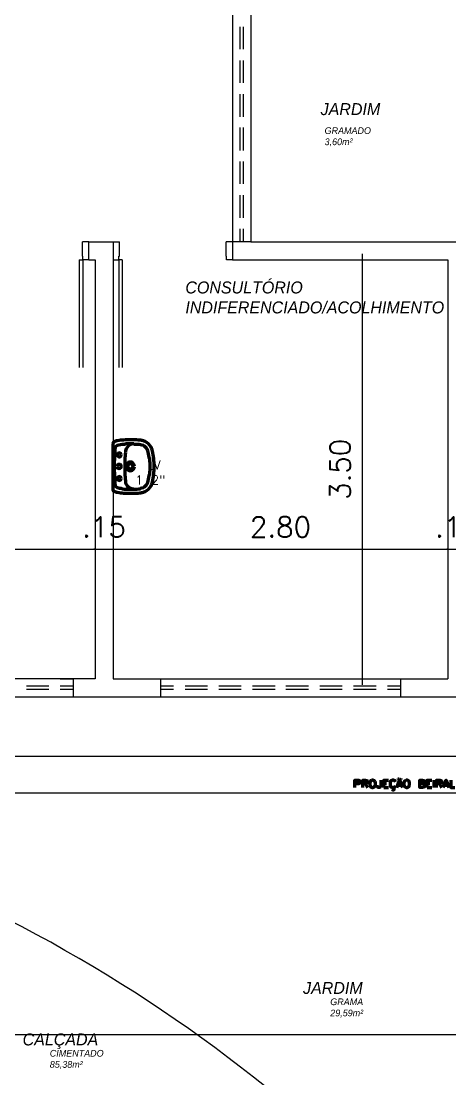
# Model space of a CAD drawing. Header units: millimetres. Extents: x 2273 to 2522, y 1034 to 1187.
# Drawn here: x 2494.11 to 2497.69, y 1101.79 to 1110.62 of the extents above; entities that cross this region are included whole.
import ezdxf

# ---------------------------------------------------------------- set-up
doc = ezdxf.new("R2010")
doc.units = ezdxf.units.MM
doc.linetypes.add('DASHEDX2', pattern=[38.1, 25.4, -12.7])
doc.layers.add('COTA', color=8, linetype='Continuous')
doc.layers.add('LAYER8', color=8, linetype='Continuous')
doc.layers.add('PAREDES', color=4, linetype='Continuous', lineweight=100)
doc.styles.add('Romans', font='romans.shx')
doc.styles.get("Standard").update_dxf_attribs({"font": 'arial.ttf'})
doc.dimstyles.new('COTA50', dxfattribs={"dimtxt": 0.17, "dimasz": 0.01, "dimexe": 0.05, "dimexo": 0.95, "dimgap": 0.1, "dimtad": 1, "dimzin": 4, "dimdsep": 46, "dimtxsty": 'Romans', "dimblk": 'ARCHTICK', "dimcen": -0.3, "dimdle": 0.05, "dimse1": 1, "dimse2": 1, "dimclrd": 2, "dimclre": 3, "dimclrt": 3, "dimadec": 0, "dimazin": 0, "dimtfac": 1, "dimtix": 1, "dimtmove": 2, "dimatfit": 1, "dimldrblk": 'USERTICK', "dimfxl": 0.05, "dimtolj": 1, "dimtzin": 4, "dimlwd": -1, "dimarcsym": 0})

# ---------------------------------------------------------------- blocks, each defined once
blk = doc.blocks.new('PUY')
at = {"layer": 'PAREDES', "color": 0, "linetype": 'Continuous'}
for points in [[(82.5328, 151.6186), (82.524, 151.6157), (82.5152, 151.6098), (82.5093, 151.6039), (82.5064, 151.598)], [(82.7446, 151.6275), (82.7328, 151.6275), (82.7181, 151.6275), (82.7064, 151.6304), (82.6917, 151.6304), (82.6799, 151.6304), (82.6652, 151.6304), (82.6534, 151.6304), (82.6387, 151.6304), (82.627, 151.6304), (82.6123, 151.6304), (82.5975, 151.6275), (82.5858, 151.6275), (82.5711, 151.6275), (82.5593, 151.6245), (82.5446, 151.6216), (82.5328, 151.6216)], [(82.8387, 151.5363), (82.8358, 151.5451), (82.8328, 151.5539), (82.8299, 151.5598), (82.827, 151.5686), (82.8152, 151.5833), (82.8064, 151.5951), (82.7917, 151.6069), (82.777, 151.6157), (82.7681, 151.6186), (82.7623, 151.6216), (82.7534, 151.6245), (82.7446, 151.6245)], [(82.5093, 151.2127), (82.5093, 151.4069), (82.5093, 151.598)], [(82.524, 151.551), (82.524, 151.5422), (82.524, 151.5333), (82.524, 151.5245), (82.5211, 151.5157), (82.5211, 151.5069), (82.5211, 151.498), (82.5211, 151.4892), (82.5211, 151.4804), (82.5211, 151.4716), (82.5211, 151.4627), (82.5181, 151.4539), (82.5181, 151.4451), (82.5181, 151.4363), (82.5181, 151.4245), (82.5181, 151.4157), (82.5181, 151.4069)], [(82.5564, 151.5863), (82.5446, 151.5833), (82.5328, 151.5745), (82.527, 151.5627), (82.524, 151.551)], [(82.577, 151.5039), (82.574, 151.5157), (82.5623, 151.5216), (82.5505, 151.5157), (82.5446, 151.5039), (82.5505, 151.4922), (82.5623, 151.4863), (82.574, 151.4922), (82.577, 151.5039)], [(82.6799, 151.5951), (82.6652, 151.5951), (82.6505, 151.5951), (82.6328, 151.5951), (82.6181, 151.5951), (82.6034, 151.5922), (82.5858, 151.5922), (82.5711, 151.5892), (82.5564, 151.5863)], [(82.6123, 151.5245), (82.6093, 151.5098), (82.6093, 151.4951), (82.6064, 151.4804), (82.6064, 151.4657), (82.6064, 151.451), (82.6064, 151.4363), (82.6064, 151.4216), (82.6064, 151.4069)], [(82.6358, 151.5775), (82.627, 151.5657), (82.6181, 151.5539), (82.6123, 151.5392), (82.6123, 151.5275)], [(82.6828, 151.5951), (82.6711, 151.5951), (82.6564, 151.5922), (82.6446, 151.5863), (82.6328, 151.5775)], [(82.7387, 151.5892), (82.727, 151.5922), (82.7123, 151.5922), (82.6975, 151.5922), (82.6828, 151.5922)], [(82.8034, 151.5275), (82.8005, 151.5392), (82.7946, 151.551), (82.7887, 151.5598), (82.7799, 151.5686), (82.7711, 151.5775), (82.7623, 151.5833), (82.7505, 151.5863), (82.7387, 151.5892)], [(82.8181, 151.4069), (82.8181, 151.4216), (82.8181, 151.4363), (82.8152, 151.451), (82.8152, 151.4686), (82.8123, 151.4833), (82.8093, 151.498), (82.8064, 151.5127), (82.8034, 151.5275)], [(82.8534, 151.4069), (82.8534, 151.4245), (82.8534, 151.4392), (82.8505, 151.4569), (82.8505, 151.4716), (82.8475, 151.4892), (82.8446, 151.5039), (82.8417, 151.5216), (82.8387, 151.5363)], [(82.577, 151.4069), (82.577, 151.4157), (82.5681, 151.4245), (82.5593, 151.4245), (82.5505, 151.4245), (82.5446, 151.4157), (82.5417, 151.4069)], [(82.6887, 151.4069), (82.6858, 151.4157), (82.6828, 151.4245), (82.677, 151.4333), (82.6711, 151.4392), (82.6623, 151.4422), (82.6534, 151.4422), (82.6446, 151.4422), (82.6358, 151.4392), (82.6299, 151.4333), (82.624, 151.4245), (82.6181, 151.4157), (82.6181, 151.4069)], [(82.677, 151.4069), (82.674, 151.4157), (82.6681, 151.4245), (82.6623, 151.4275), (82.6534, 151.4304), (82.6446, 151.4275), (82.6387, 151.4245), (82.6328, 151.4157), (82.6299, 151.4069)], [(82.5181, 151.4069), (82.5181, 151.398), (82.5181, 151.3892), (82.5181, 151.3804), (82.5181, 151.3716), (82.5181, 151.3627), (82.5211, 151.3539), (82.5211, 151.3451), (82.5211, 151.3363), (82.5211, 151.3275), (82.5211, 151.3186), (82.5211, 151.3069), (82.5211, 151.298), (82.524, 151.2892), (82.524, 151.2804), (82.524, 151.2716), (82.524, 151.2627)], [(82.5417, 151.4069), (82.5446, 151.398), (82.5505, 151.3922), (82.5593, 151.3892), (82.5681, 151.3922), (82.577, 151.398), (82.577, 151.4069)], [(82.6064, 151.4069), (82.6064, 151.3922), (82.6064, 151.3775), (82.6064, 151.3627), (82.6064, 151.348), (82.6064, 151.3333), (82.6093, 151.3186), (82.6093, 151.301), (82.6123, 151.2863)], [(82.6181, 151.4069), (82.6181, 151.398), (82.624, 151.3892), (82.6299, 151.3833), (82.6358, 151.3775), (82.6446, 151.3745), (82.6534, 151.3716), (82.6623, 151.3745), (82.6711, 151.3775), (82.677, 151.3833), (82.6828, 151.3892), (82.6858, 151.398), (82.6887, 151.4069)], [(82.6299, 151.4069), (82.6328, 151.398), (82.6387, 151.3922), (82.6446, 151.3863), (82.6534, 151.3863), (82.6623, 151.3863), (82.6681, 151.3922), (82.674, 151.398), (82.677, 151.4069)], [(82.8034, 151.2863), (82.8064, 151.301), (82.8093, 151.3157), (82.8123, 151.3304), (82.8152, 151.3451), (82.8152, 151.3598), (82.8181, 151.3775), (82.8181, 151.3922), (82.8181, 151.4069)], [(82.8387, 151.2775), (82.8417, 151.2922), (82.8446, 151.3098), (82.8475, 151.3245), (82.8505, 151.3422), (82.8505, 151.3569), (82.8534, 151.3745), (82.8534, 151.3892), (82.8534, 151.4069)], [(82.524, 151.2627), (82.527, 151.251), (82.5328, 151.2392), (82.5446, 151.2304), (82.5564, 151.2275)], [(82.577, 151.3069), (82.574, 151.3186), (82.5623, 151.3245), (82.5505, 151.3186), (82.5446, 151.3069), (82.5505, 151.2951), (82.5623, 151.2892), (82.574, 151.2951), (82.577, 151.3069)], [(82.6123, 151.2863), (82.6123, 151.2716), (82.6181, 151.2598), (82.627, 151.2451), (82.6358, 151.2363)], [(82.7387, 151.2245), (82.7505, 151.2275), (82.7623, 151.2304), (82.7711, 151.2363), (82.7799, 151.2451), (82.7887, 151.2539), (82.7946, 151.2627), (82.8005, 151.2745), (82.8034, 151.2863)], [(82.7446, 151.1892), (82.7534, 151.1892), (82.7623, 151.1922), (82.7681, 151.1951), (82.777, 151.198), (82.7917, 151.2069), (82.8064, 151.2186), (82.8152, 151.2304), (82.827, 151.2451), (82.8299, 151.2539), (82.8328, 151.2598), (82.8358, 151.2686), (82.8387, 151.2775)], [(82.5064, 151.2157), (82.5093, 151.2069), (82.5152, 151.201), (82.524, 151.198), (82.5328, 151.1951)], [(82.5328, 151.1922), (82.5446, 151.1922), (82.5593, 151.1892), (82.5711, 151.1863), (82.5858, 151.1863), (82.5975, 151.1833), (82.6123, 151.1833), (82.627, 151.1833), (82.6387, 151.1833), (82.6534, 151.1833), (82.6652, 151.1833), (82.6799, 151.1833), (82.6917, 151.1833), (82.7064, 151.1833), (82.7181, 151.1833), (82.7328, 151.1863), (82.7446, 151.1863)], [(82.5564, 151.2245), (82.574, 151.2245), (82.5887, 151.2216), (82.6034, 151.2186), (82.6211, 151.2186), (82.6358, 151.2186), (82.6505, 151.2186), (82.6681, 151.2186), (82.6828, 151.2186)], [(82.6358, 151.2363), (82.6446, 151.2304), (82.6564, 151.2245), (82.6711, 151.2216), (82.6828, 151.2216)], [(82.6828, 151.2186), (82.6975, 151.2186), (82.7093, 151.2186), (82.724, 151.2216), (82.7387, 151.2216)]]:
    blk.add_lwpolyline(points, dxfattribs=at)
blk = doc.blocks.new('IO')
at = {"layer": 'PAREDES', "color": 0, "linetype": 'Continuous'}
for points in [[(84.5299, 148.7245), (84.5299, 148.7863), (84.5593, 148.7863), (84.5652, 148.7833), (84.5711, 148.7804), (84.574, 148.7745), (84.574, 148.7657), (84.5711, 148.7598), (84.5652, 148.7569), (84.5593, 148.7539), (84.5299, 148.7539)], [(84.5946, 148.7245), (84.5946, 148.7863), (84.6181, 148.7863), (84.6299, 148.7833), (84.6328, 148.7804), (84.6358, 148.7745), (84.6358, 148.7686), (84.6328, 148.7627), (84.6299, 148.7598), (84.6181, 148.7569), (84.5946, 148.7569)], [(84.6711, 148.7863), (84.6652, 148.7833), (84.6593, 148.7775), (84.6564, 148.7716), (84.6534, 148.7627), (84.6534, 148.748), (84.6564, 148.7392), (84.6593, 148.7333), (84.6652, 148.7275), (84.6711, 148.7245), (84.6828, 148.7245), (84.6887, 148.7275), (84.6946, 148.7333), (84.6975, 148.7392), (84.7005, 148.748), (84.7005, 148.7627), (84.6975, 148.7716), (84.6946, 148.7775), (84.6887, 148.7833), (84.6828, 148.7863), (84.6711, 148.7863)], [(84.7475, 148.7863), (84.7475, 148.7392), (84.7417, 148.7304), (84.7417, 148.7275), (84.7328, 148.7245), (84.727, 148.7245), (84.7211, 148.7275), (84.7181, 148.7304), (84.7152, 148.7392), (84.7152, 148.7451)], [(84.7711, 148.7245), (84.7711, 148.7863), (84.8093, 148.7863)], [(84.8681, 148.7716), (84.8652, 148.7775), (84.8593, 148.7833), (84.8534, 148.7863), (84.8417, 148.7863), (84.8358, 148.7833), (84.8299, 148.7775), (84.824, 148.7716), (84.824, 148.7627), (84.824, 148.748), (84.824, 148.7392), (84.8299, 148.7333), (84.8358, 148.7275), (84.8417, 148.7245), (84.8534, 148.7245), (84.8593, 148.7275), (84.8652, 148.7333), (84.8681, 148.7392)], [(84.8799, 148.7245), (84.9034, 148.7863), (84.927, 148.7245)], [(84.8887, 148.7892), (84.8917, 148.7951)], [(84.8975, 148.7951), (84.8887, 148.7951)], [(84.9005, 148.7951), (84.9034, 148.7922)], [(84.9034, 148.7951), (84.9093, 148.7951)], [(84.9123, 148.7922), (84.9152, 148.801)], [(84.9564, 148.7863), (84.9534, 148.7833), (84.9446, 148.7775), (84.9417, 148.7716), (84.9387, 148.7627), (84.9387, 148.748), (84.9417, 148.7392), (84.9446, 148.7333), (84.9534, 148.7275), (84.9564, 148.7245), (84.9681, 148.7245), (84.974, 148.7275), (84.9828, 148.7333), (84.9828, 148.7392), (84.9858, 148.748), (84.9858, 148.7627), (84.9828, 148.7716), (84.9828, 148.7775), (84.974, 148.7833), (84.9681, 148.7863), (84.9564, 148.7863)], [(85.0946, 148.7569), (85.1064, 148.7539), (85.1093, 148.751), (85.1123, 148.7451), (85.1123, 148.7363), (85.1093, 148.7304), (85.1064, 148.7275), (85.0946, 148.7245), (85.0711, 148.7245), (85.0711, 148.7863), (85.0946, 148.7863), (85.1064, 148.7833), (85.1093, 148.7804), (85.1123, 148.7745), (85.1123, 148.7686), (85.1093, 148.7627), (85.1064, 148.7598), (85.0946, 148.7569), (85.0711, 148.7569)], [(85.1328, 148.7245), (85.1328, 148.7863), (85.1711, 148.7863)], [(85.1887, 148.7863), (85.1887, 148.7245)], [(85.2123, 148.7245), (85.2123, 148.7863), (85.2387, 148.7863), (85.2475, 148.7833), (85.2534, 148.7804), (85.2534, 148.7745), (85.2534, 148.7686), (85.2534, 148.7627), (85.2475, 148.7598), (85.2387, 148.7569), (85.2123, 148.7569)], [(85.2681, 148.7245), (85.2917, 148.7863), (85.3152, 148.7245)], [(85.3299, 148.7863), (85.3299, 148.7245), (85.3652, 148.7245)], [(84.6152, 148.7569), (84.6358, 148.7245)], [(84.7711, 148.7569), (84.7946, 148.7569)], [(84.7711, 148.7245), (84.8093, 148.7245)], [(84.8417, 148.7069), (84.8446, 148.7039), (84.8534, 148.7039), (84.8564, 148.7069), (84.8564, 148.7127), (84.8534, 148.7157), (84.8475, 148.7157), (84.8475, 148.7245)], [(84.8887, 148.7451), (84.9181, 148.7451)], [(85.1328, 148.7569), (85.1564, 148.7569)], [(85.1328, 148.7245), (85.1711, 148.7245)], [(85.2328, 148.7569), (85.2534, 148.7245)], [(85.277, 148.7451), (85.3064, 148.7451)]]:
    blk.add_lwpolyline(points, dxfattribs=at)
blk = doc.blocks.new('_ArchTick')
at = {"color": 0, "linetype": 'ByBlock', "const_width": 0.15}
blk.add_lwpolyline([(-0.5, -0.5), (0.5, 0.5)], dxfattribs=at)
blk = doc.blocks.new('*D123')
at = {"color": 2, "transparency": 16777216}
blk.add_line((2490.677, 1106.2121), (2494.7799, 1106.2121), dxfattribs=at)
at = {"layer": 'Defpoints', "color": 0, "transparency": 16777216}
for p in [(2494.7299, 1106.2121), (2490.727, 1105.9426), (2494.7299, 1105.8834)]:
    blk.add_point(p, dxfattribs=at)
at = {"color": 2, "transparency": 16777216, "xscale": 0.01, "yscale": 0.01, "zscale": 0.01, "rotation": 180}
blk.add_blockref('_ArchTick', (2490.727, 1106.2121), dxfattribs=at)
at = {"color": 2, "transparency": 16777216, "xscale": 0.01, "yscale": 0.01, "zscale": 0.01}
blk.add_blockref('_ArchTick', (2494.7299, 1106.2121), dxfattribs=at)
at = {"color": 3, "transparency": 16777216, "insert": (2492.7285, 1106.3971), "char_height": 0.17, "attachment_point": 5, "style": 'Romans'}
blk.add_mtext('\\A1;4.00', dxfattribs=at)
blk = doc.blocks.new('USERTICK')
at = {"layer": 'COTA', "color": 0}
for p, q in [((-1, 0), (1, 0)), ((0, 1), (0, -1))]:
    blk.add_line(p, q, dxfattribs=at)
blk.add_circle((0, 0), 0.25, dxfattribs=at)
blk = doc.blocks.new('*D124')
at = {"color": 2, "transparency": 16777216}
for p, q in [((2494.7299, 1106.2121), (2494.7199, 1106.2121)), ((2494.7299, 1106.2121), (2494.8799, 1106.2121)), ((2494.8799, 1106.2121), (2494.8899, 1106.2121))]:
    blk.add_line(p, q, dxfattribs=at)
at = {"layer": 'Defpoints', "color": 0, "transparency": 16777216}
for p in [(2494.8799, 1106.2121), (2494.7299, 1105.8834), (2494.8799, 1105.8625)]:
    blk.add_point(p, dxfattribs=at)
at = {"color": 2, "transparency": 16777216, "xscale": 0.01, "yscale": 0.01, "zscale": 0.01}
blk.add_blockref('_ArchTick', (2494.7299, 1106.2121), dxfattribs=at)
at = {"color": 2, "transparency": 16777216, "xscale": 0.01, "yscale": 0.01, "zscale": 0.01, "rotation": 180}
blk.add_blockref('_ArchTick', (2494.8799, 1106.2121), dxfattribs=at)
at = {"color": 3, "transparency": 16777216, "insert": (2494.8049, 1106.3971), "char_height": 0.17, "attachment_point": 5, "style": 'Romans'}
blk.add_mtext('\\A1;.15', dxfattribs=at)
blk = doc.blocks.new('*D125')
at = {"color": 2, "transparency": 16777216}
blk.add_line((2494.8299, 1106.2121), (2497.727, 1106.2121), dxfattribs=at)
at = {"layer": 'Defpoints', "color": 0, "transparency": 16777216}
for p in [(2497.677, 1106.2121), (2497.677, 1106.0879), (2494.8799, 1105.8625)]:
    blk.add_point(p, dxfattribs=at)
at = {"color": 2, "transparency": 16777216, "xscale": 0.01, "yscale": 0.01, "zscale": 0.01, "rotation": 180}
blk.add_blockref('_ArchTick', (2494.8799, 1106.2121), dxfattribs=at)
at = {"color": 2, "transparency": 16777216, "xscale": 0.01, "yscale": 0.01, "zscale": 0.01}
blk.add_blockref('_ArchTick', (2497.677, 1106.2121), dxfattribs=at)
at = {"color": 3, "transparency": 16777216, "insert": (2496.2785, 1106.3971), "char_height": 0.17, "attachment_point": 5, "style": 'Romans'}
blk.add_mtext('\\A1;2.80', dxfattribs=at)
blk = doc.blocks.new('*D126')
at = {"color": 2, "transparency": 16777216}
for p, q in [((2497.677, 1106.2121), (2497.667, 1106.2121)), ((2497.677, 1106.2121), (2497.8299, 1106.2121)), ((2497.8299, 1106.2121), (2497.8399, 1106.2121))]:
    blk.add_line(p, q, dxfattribs=at)
at = {"layer": 'Defpoints', "color": 0, "transparency": 16777216}
for p in [(2497.8299, 1106.2121), (2497.677, 1106.0879), (2497.8299, 1106.0599)]:
    blk.add_point(p, dxfattribs=at)
at = {"color": 2, "transparency": 16777216, "xscale": 0.01, "yscale": 0.01, "zscale": 0.01}
blk.add_blockref('_ArchTick', (2497.677, 1106.2121), dxfattribs=at)
at = {"color": 2, "transparency": 16777216, "xscale": 0.01, "yscale": 0.01, "zscale": 0.01, "rotation": 180}
blk.add_blockref('_ArchTick', (2497.8299, 1106.2121), dxfattribs=at)
at = {"color": 3, "transparency": 16777216, "insert": (2497.7535, 1106.3971), "char_height": 0.17, "attachment_point": 5, "style": 'Romans'}
blk.add_mtext('\\A1;.15', dxfattribs=at)
blk = doc.blocks.new('*D191')
at = {"color": 2, "transparency": 16777216}
blk.add_line((2475.2182, 1102.1554), (2497.8799, 1102.1554), dxfattribs=at)
at = {"layer": 'Defpoints', "color": 0, "transparency": 16777216}
for p in [(2475.2682, 1104.3962), (2497.8299, 1104.3962), (2497.8299, 1102.1554)]:
    blk.add_point(p, dxfattribs=at)
at = {"color": 2, "transparency": 16777216, "xscale": 0.01, "yscale": 0.01, "zscale": 0.01, "rotation": 180}
blk.add_blockref('_ArchTick', (2475.2682, 1102.1554), dxfattribs=at)
at = {"color": 2, "transparency": 16777216, "xscale": 0.01, "yscale": 0.01, "zscale": 0.01}
blk.add_blockref('_ArchTick', (2497.8299, 1102.1554), dxfattribs=at)
at = {"color": 3, "transparency": 16777216, "insert": (2486.549, 1102.3404), "char_height": 0.17, "attachment_point": 5, "style": 'Romans'}
blk.add_mtext('\\A1;22.56', dxfattribs=at)
blk = doc.blocks.new('*D221')
at = {"color": 2, "transparency": 16777216}
blk.add_line((2496.9618, 1108.6791), (2496.9618, 1105.0791), dxfattribs=at)
at = {"layer": 'Defpoints', "color": 0, "transparency": 16777216}
for p in [(2496.9694, 1108.6291), (2496.9618, 1105.1291), (2496.9694, 1105.1291)]:
    blk.add_point(p, dxfattribs=at)
at = {"color": 2, "transparency": 16777216, "xscale": 0.01, "yscale": 0.01, "zscale": 0.01}
for p, rotation in [((2496.9618, 1108.6291), 90), ((2496.9618, 1105.1291), 270)]:
    blk.add_blockref('_ArchTick', p, dxfattribs=dict(at, rotation=rotation))
at = {"color": 3, "transparency": 16777216, "insert": (2496.7768, 1106.8791), "char_height": 0.17, "attachment_point": 5, "rotation": 90, "style": 'Romans'}
blk.add_mtext('\\A1;3.50', dxfattribs=at)

msp = doc.modelspace()

# ---------------------------------------------------------------- linework, layer by layer
at = {"layer": 'LAYER8', "linetype": 'ByBlock'}
msp.add_line((2496.0299, 1108.7791), (2495.877, 1108.7791), dxfattribs=at)
at = {"layer": 'LAYER8', "linetype": 'DASHEDX2'}
msp.add_line((2492.377, 1104.1762), (2497.8299, 1104.1762), dxfattribs=at)
at = {"layer": 'LAYER8', "linetype": 'Continuous'}
for points in [[(2495.877, 1110.9291), (2495.877, 1108.6291)], [(2496.0299, 1110.7791), (2496.0299, 1108.7791)], [(2494.677, 1108.7791), (2494.8799, 1108.7791)], [(2494.677, 1108.6291), (2494.677, 1108.7791)], [(2494.8799, 1108.7791), (2494.8799, 1105.1291), (2497.677, 1105.1291)], [(2496.0299, 1108.7791), (2497.8299, 1108.7791)], [(2494.677, 1108.6291), (2494.7299, 1108.6291)], [(2494.7299, 1108.6291), (2494.7299, 1105.1291)], [(2495.877, 1108.6291), (2497.677, 1108.6291)], [(2497.677, 1108.6291), (2497.677, 1105.1291)], [(2494.7299, 1105.1291), (2490.727, 1105.1291)], [(2494.4388, 1105.1291), (2494.5476, 1105.1291), (2494.5476, 1104.9762)], [(2495.3858, 1104.9762), (2495.2799, 1104.9762), (2495.2799, 1105.1291), (2495.3858, 1105.1291)], [(2497.1711, 1105.1291), (2497.2799, 1105.1291), (2497.2799, 1104.9762)], [(2497.8299, 1104.9762), (2492.377, 1104.9762)]]:
    msp.add_lwpolyline(points, dxfattribs=at)
at = {"layer": 'LAYER8', "color": 0, "linetype": 'Continuous'}
for points in [[(2495.9388, 1110.5762), (2495.9388, 1110.3909)], [(2495.9682, 1110.5762), (2495.9682, 1110.3909)], [(2495.9388, 1110.2967), (2495.9388, 1110.1085)], [(2495.9682, 1110.2967), (2495.9682, 1110.1085)], [(2495.9388, 1110.0144), (2495.9388, 1109.8262)], [(2495.9682, 1110.0144), (2495.9682, 1109.8262)], [(2495.9388, 1109.735), (2495.9388, 1109.5438)], [(2495.9682, 1109.735), (2495.9682, 1109.5438)], [(2495.9388, 1109.4526), (2495.9388, 1109.2644)], [(2495.9682, 1109.4526), (2495.9682, 1109.2644)], [(2495.9388, 1109.1703), (2495.9388, 1108.982)], [(2495.9682, 1109.1703), (2495.9682, 1108.982)], [(2495.9388, 1108.8879), (2495.9388, 1108.7791)], [(2495.9682, 1108.8879), (2495.9682, 1108.7791)], [(2494.5976, 1108.6291), (2494.627, 1108.6291), (2494.627, 1108.6614), (2494.624, 1108.6614), (2494.624, 1108.7791)], [(2494.677, 1108.7791), (2494.624, 1108.7791)], [(2494.8799, 1108.7791), (2494.9329, 1108.7791)], [(2494.9564, 1108.6291), (2494.927, 1108.6291), (2494.927, 1108.6614), (2494.9329, 1108.6614), (2494.9329, 1108.7791)], [(2495.877, 1108.7791), (2495.824, 1108.7791)], [(2495.827, 1108.6291), (2495.827, 1108.6614), (2495.824, 1108.6614), (2495.824, 1108.7791)], [(2494.5976, 1108.6291), (2494.5976, 1107.7291)], [(2494.627, 1108.6291), (2494.627, 1107.7291)], [(2494.677, 1108.6291), (2494.627, 1108.6291)], [(2494.8799, 1108.6291), (2494.927, 1108.6291)], [(2494.927, 1108.6291), (2494.927, 1107.7291)], [(2494.9564, 1108.6291), (2494.9564, 1107.7291)], [(2495.877, 1108.6291), (2495.827, 1108.6291)], [(2497.677, 1106.0879), (2497.677, 1105.4879)], [(2494.3446, 1105.0673), (2494.1564, 1105.0673)], [(2494.3446, 1105.0379), (2494.1564, 1105.0379)], [(2494.5476, 1105.0673), (2494.4388, 1105.0673)], [(2494.5476, 1105.0379), (2494.4388, 1105.0379)], [(2495.3858, 1105.0673), (2495.2799, 1105.0673)], [(2495.3858, 1105.0379), (2495.2799, 1105.0379)], [(2495.6682, 1105.0673), (2495.4829, 1105.0673)], [(2495.6682, 1105.0379), (2495.4829, 1105.0379)], [(2495.9505, 1105.0673), (2495.7623, 1105.0673)], [(2495.9505, 1105.0379), (2495.7623, 1105.0379)], [(2496.2329, 1105.0673), (2496.0446, 1105.0673)], [(2496.2329, 1105.0379), (2496.0446, 1105.0379)], [(2496.5123, 1105.0673), (2496.324, 1105.0673)], [(2496.5123, 1105.0379), (2496.324, 1105.0379)], [(2496.7946, 1105.0673), (2496.6064, 1105.0673)], [(2496.7946, 1105.0379), (2496.6064, 1105.0379)], [(2497.077, 1105.0673), (2496.8888, 1105.0673)], [(2497.077, 1105.0379), (2496.8888, 1105.0379)], [(2497.2799, 1105.0673), (2497.1711, 1105.0673)], [(2497.2799, 1105.0379), (2497.1711, 1105.0379)], [(2494.5476, 1104.9762), (2494.4388, 1104.9762)], [(2497.2799, 1104.9762), (2497.1711, 1104.9762)], [(2498.3299, 1104.4791), (2492.877, 1104.4791)], [(2496.1593, 1101.7144), (2496.0535, 1101.7997), (2495.9446, 1101.882), (2495.8388, 1101.9644), (2495.7299, 1102.0467), (2495.6211, 1102.1262), (2495.5093, 1102.2056), (2495.3976, 1102.282), (2495.2858, 1102.3585), (2495.174, 1102.435), (2495.0593, 1102.5085), (2494.9446, 1102.5791), (2494.8299, 1102.6526), (2494.7123, 1102.7232), (2494.5976, 1102.7909), (2494.477, 1102.8585), (2494.3593, 1102.9262), (2494.2388, 1102.9909), (2494.1211, 1103.0556), (2493.9976, 1103.1173)]]:
    msp.add_lwpolyline(points, dxfattribs=at)

# ---------------------------------------------------------------- block references
at = {"layer": 'LAYER8', "linetype": 'ByBlock'}
for name in ['PUY', 'IO']:
    msp.add_blockref(name, (2412.3706, 955.4958), dxfattribs=at)

# ---------------------------------------------------------------- texts
at = {"color": 3, "style": 'Romans'}
for s, p in [('LV', (2495.1652, 1106.8782)), ('1/2"', (2495.0657, 1106.7526))]:
    msp.add_text(s, height=0.075, dxfattribs=at).set_placement(p)
at = {"layer": 'LAYER8', "color": 0, "linetype": 'Continuous', "width": 1.591519, "attachment_point": 1}
for s, insert, char_height in [('{\\fHarlow Solid Italic|b0|i0|c0|p82;JARDIM}', (2496.6142, 1109.9394), 0.1), ('{\\fHarlow Solid Italic|b0|i0|c0|p82;GRAMADO\\P3,60m²}', (2496.647, 1109.7379), 0.056045), ('{\\fHarlow Solid Italic|b0|i0|c0|p82;CONSULTÓRIO\\PINDIFERENCIADO/ACOLHIMENTO}', (2495.484, 1108.4489), 0.1), ('{\\fHarlow Solid Italic|b0|i0|c0|p82;JARDIM}', (2496.4673, 1102.5946), 0.1), ('{\\fHarlow Solid Italic|b0|i0|c0|p82;GRAMA\\P29,59m²}', (2496.6944, 1102.4571), 0.056045), ('{\\fHarlow Solid Italic|b0|i0|c0|p82;CALÇADA}', (2494.1245, 1102.1644), 0.1), ('{\\fHarlow Solid Italic|b0|i0|c0|p82;CIMENTADO\\P85,38m²}', (2494.3516, 1102.0269), 0.056045)]:
    msp.add_mtext(s, dxfattribs=dict(at, insert=insert, char_height=char_height))

# ---------------------------------------------------------------- dimensions: what is measured, and where the dimension line sits
dim = msp.add_linear_dim(base=(2496.9618, 1105.1291), p1=(2496.9694, 1108.6291), p2=(2496.9694, 1105.1291), angle=90, dimstyle='COTA50')
dim.commit()
dim.dimension.update_dxf_attribs({"geometry": '*D221', "text_midpoint": (2496.7768, 1106.8791)})
for base, p1, p2, picture, middle in [((2494.7299, 1106.2121), (2490.727, 1105.9426), (2494.7299, 1105.8834), '*D123', (2492.7285, 1106.3971)), ((2494.8799, 1106.2121), (2494.7299, 1105.8834), (2494.8799, 1105.8625), '*D124', (2494.8049, 1106.3971)), ((2497.677, 1106.2121), (2494.8799, 1105.8625), (2497.677, 1106.0879), '*D125', (2496.2785, 1106.3971)), ((2497.8299, 1106.2121), (2497.677, 1106.0879), (2497.8299, 1106.0599), '*D126', (2497.7535, 1106.3971)), ((2497.8299, 1102.1554), (2475.2682, 1104.3962), (2497.8299, 1104.3962), '*D191', (2486.549, 1102.3404))]:
    dim = msp.add_linear_dim(base=base, p1=p1, p2=p2, dimstyle='COTA50')
    dim.commit()
    dim.dimension.update_dxf_attribs({"geometry": picture, "text_midpoint": middle})

doc.saveas('drawing.dxf')
